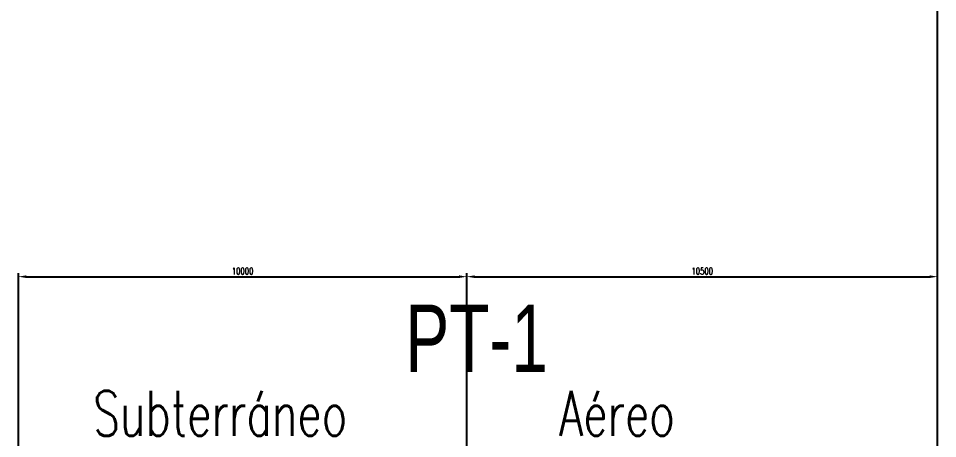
# Model space of a CAD drawing. Header units: millimetres. Extents: x 1587714 to 3094800, y -694377 to -413614.
# Drawn here: x 2036888 to 2057388, y -574296 to -564928 of the extents above; entities that cross this region are included whole.
import ezdxf

# ---------------------------------------------------------------- set-up
doc = ezdxf.new("R2010")
doc.units = ezdxf.units.MM
doc.layers.add('Textos catenaria', color=7, linetype='Continuous')
doc.styles.add('ROMANS', font='arial.ttf', dxfattribs={"width": 0.7})
doc.styles.add('SIMPLEX', font='simplex.shx', dxfattribs={"width": 0.75})
doc.dimstyles.new('MSF-DIM1-50', dxfattribs={"dimscale": 50, "dimtxt": 3, "dimasz": 3.5, "dimexe": 1.5, "dimexo": 1.5, "dimgap": 1, "dimtad": 1, "dimdec": 3, "dimdsep": 46, "dimtxsty": 'SIMPLEX', "dimcen": 1.5, "dimclrd": 251, "dimclre": 251, "dimclrt": 7, "dimaunit": 1, "dimadec": 3, "dimazin": 0, "dimtfac": 1, "dimtdec": 3, "dimtmove": 0, "dimatfit": 3, "dimfxl": 1, "dimtolj": 1, "dimtzin": 0, "dimarcsym": 0})

# ---------------------------------------------------------------- blocks, each defined once
blk = doc.blocks.new('*D120')
at = {"color": 251, "lineweight": -2}
for p, q in [((2046888, -574907), (2046888, -570611)), ((2047063, -570686), (2057213, -570686)), ((2057388, -574907), (2057388, -570611))]:
    blk.add_line(p, q, dxfattribs=at)
at = {"color": 251}
for points in [[(2047063, -570656), (2047063, -570715), (2046888, -570686)], [(2057213, -570656), (2057213, -570715), (2057388, -570686)]]:
    blk.add_solid(points, dxfattribs=at)
at = {"layer": 'Defpoints', "color": 0}
for p in [(2057388, -570686), (2046888, -574982), (2057388, -574982)]:
    blk.add_point(p, dxfattribs=at)
at = {"color": 7, "insert": (2052138, -570561), "char_height": 150, "attachment_point": 5, "style": 'SIMPLEX'}
blk.add_mtext('\\A1;10500', dxfattribs=at)
blk = doc.blocks.new('*D187')
at = {"color": 251, "lineweight": -2}
for p, q in [((2036888, -574982), (2036888, -570611)), ((2037063, -570686), (2046713, -570686)), ((2046888, -575022), (2046888, -570611))]:
    blk.add_line(p, q, dxfattribs=at)
at = {"color": 251}
for points in [[(2037063, -570656), (2037063, -570715), (2036888, -570686)], [(2046713, -570656), (2046713, -570715), (2046888, -570686)]]:
    blk.add_solid(points, dxfattribs=at)
at = {"layer": 'Defpoints', "color": 0}
for p in [(2046888, -570686), (2036888, -575057), (2046888, -575097)]:
    blk.add_point(p, dxfattribs=at)
at = {"color": 7, "insert": (2041888, -570561), "char_height": 150, "attachment_point": 5, "style": 'SIMPLEX'}
blk.add_mtext('\\A1;10000', dxfattribs=at)

msp = doc.modelspace()

# ---------------------------------------------------------------- linework, layer by layer
at = {"color": 8}
msp.add_line((2057387.7201, -578057.058), (2057387.7201, -529054.325), dxfattribs=at)

# ---------------------------------------------------------------- texts
at = {"layer": 'Textos catenaria', "width": 0.7}
for s, height, style, p in [('PT-1', 1500, 'ROMANS', (2045518.6015, -572808.3523)), ('Subterráneo', 1000, 'SIMPLEX', (2038551.8229, -574233.9401)), ('Aéreo', 1000, 'SIMPLEX', (2048946.7215, -574233.9401))]:
    msp.add_text(s, height=height, dxfattribs=dict(at, style=style)).set_placement(p)

# ---------------------------------------------------------------- dimensions: what is measured, and where the dimension line sits
for base, p1, p2, picture, middle in [((2046887.7201, -570685.6242), (2036887.7201, -575057.058), (2046887.7201, -575097.058), '*D187', (2041887.7201, -570560.6242)), ((2057387.7201, -570685.6242), (2046887.7201, -574982.058), (2057387.7201, -574982.058), '*D120', (2052137.7201, -570560.6242))]:
    dim = msp.add_linear_dim(base=base, p1=p1, p2=p2, dimstyle='MSF-DIM1-50')
    dim.commit()
    dim.dimension.update_dxf_attribs({"geometry": picture, "text_midpoint": middle})

doc.saveas('drawing.dxf')
